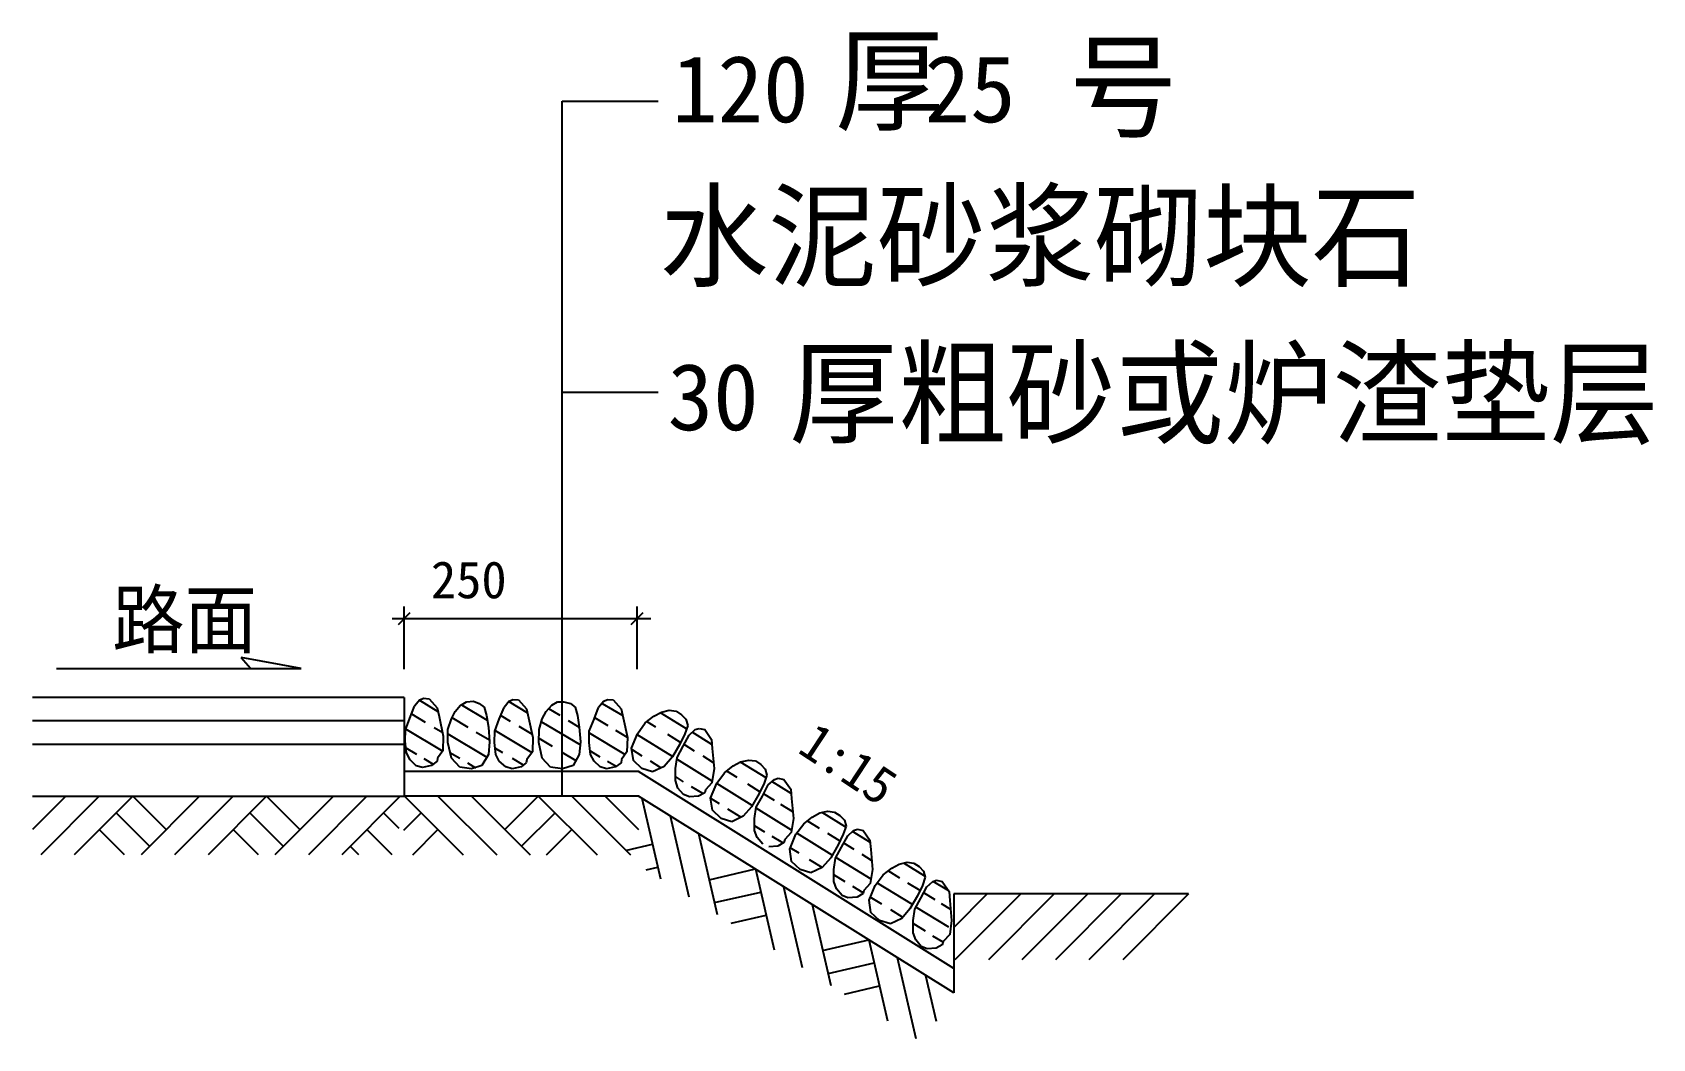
# Model space of a CAD drawing. Header units: metres. Extents: x 145.2 to 203.3, y 126.5 to 162.6.
import ezdxf

# ---------------------------------------------------------------- set-up
doc = ezdxf.new("R2010")
doc.units = ezdxf.units.M

msp = doc.modelspace()

# ---------------------------------------------------------------- linework, layer by layer
for p, q in [((164.21, 160.15), (167.65, 160.15)), ((164.21, 138.59), (164.21, 160.15)), ((164.21, 149.7), (167.65, 149.7)), ((158.52, 142.01), (158.52, 139.77)), ((166.89, 142.01), (166.89, 139.77)), ((158.11, 141.58), (167.39, 141.58)), ((154.84, 139.79), (152.69, 140.19)), ((152.69, 140.19), (153.02, 139.8)), ((146.07, 139.79), (154.84, 139.79)), ((158.74, 138.01), (158.91, 138.44)), ((159.1, 138.66), (158.91, 138.44)), ((159.09, 138.65), (159.75, 138.25)), ((159.1, 138.66), (159.23, 138.72)), ((159.23, 138.72), (159.43, 138.7)), ((159.43, 138.7), (159.72, 138.38)), ((159.72, 138.38), (159.79, 138.07)), ((160.37, 138.25), (160.56, 138.47)), ((160.56, 138.47), (160.6, 138.49)), ((160.6, 138.49), (160.78, 138.59)), ((160.6, 138.49), (161.52, 137.94)), ((160.78, 138.59), (161.02, 138.62)), ((161.02, 138.62), (161.23, 138.54)), ((161.23, 138.54), (161.41, 138.4)), ((161.41, 138.4), (161.49, 138.1)), ((161.95, 137.97), (162.12, 138.39)), ((162.31, 138.62), (162.12, 138.39)), ((162.29, 138.6), (162.96, 138.2)), ((162.31, 138.62), (162.44, 138.68)), ((162.44, 138.68), (162.64, 138.66)), ((162.64, 138.66), (162.93, 138.34)), ((163.63, 138.25), (163.83, 138.47)), ((163.72, 138.35), (164.12, 138.11)), ((163.83, 138.47), (164.04, 138.59)), ((164.04, 138.59), (164.27, 138.59)), ((164.21, 135.21), (164.21, 138.59)), ((164.27, 138.59), (164.5, 138.54)), ((164.5, 138.54), (164.67, 138.4)), ((164.67, 138.4), (164.76, 138.1)), ((165.35, 137.97), (165.51, 138.39)), ((165.7, 138.62), (165.51, 138.39)), ((165.64, 138.54), (166.38, 138.1)), ((165.7, 138.62), (165.83, 138.68)), ((165.83, 138.68), (166.04, 138.66)), ((166.04, 138.66), (166.32, 138.34)), ((145.2, 137.93), (158.54, 137.93)), ((158.58, 137.59), (158.74, 138.01)), ((158.8, 138.16), (159.29, 137.87)), ((159.79, 138.07), (159.94, 137.36)), ((160.11, 137.6), (160.23, 137.98)), ((160.23, 137.98), (160.37, 138.25)), ((160.25, 138.03), (160.82, 137.69)), ((161.49, 138.1), (161.56, 137.69)), ((161.79, 137.54), (161.95, 137.97)), ((162.01, 138.1), (162.34, 137.9)), ((162.93, 138.34), (163, 138.02)), ((163, 138.02), (163.15, 137.31)), ((163.38, 137.6), (163.49, 137.98)), ((163.46, 137.88), (164.86, 137.05)), ((163.49, 137.98), (163.63, 138.25)), ((164.42, 137.93), (164.82, 137.69)), ((164.76, 138.1), (164.82, 137.69)), ((165.18, 137.54), (165.35, 137.97)), ((165.37, 138.03), (165.84, 137.75)), ((166.32, 138.34), (166.4, 138.02)), ((166.4, 138.02), (166.55, 137.31)), ((166.91, 137.45), (167.19, 137.84)), ((167.19, 137.84), (167.5, 138.08)), ((167.57, 137.68), (167.25, 137.88)), ((167.5, 138.08), (167.77, 138.22)), ((168.67, 137.63), (167.73, 138.2)), ((167.77, 138.22), (168.05, 138.29)), ((168.05, 138.29), (168.3, 138.26)), ((168.3, 138.26), (168.49, 138.13)), ((168.49, 138.13), (168.64, 137.97)), ((168.64, 137.97), (168.71, 137.75)), ((158.57, 137.18), (158.58, 137.59)), ((158.59, 137.62), (159.92, 136.82)), ((159.62, 137.67), (159.92, 137.49)), ((159.94, 137.36), (159.93, 136.84)), ((160.1, 137.13), (160.11, 137.6)), ((160.11, 137.45), (161.5, 136.61)), ((161.12, 137.51), (161.6, 137.23)), ((161.56, 137.69), (161.6, 137.16)), ((161.78, 137.14), (161.79, 137.54)), ((161.8, 137.56), (163.12, 136.77)), ((162.65, 137.72), (163.13, 137.43)), ((163.15, 137.31), (163.14, 136.8)), ((163.37, 137.13), (163.38, 137.6)), ((163.37, 137.29), (163.85, 137)), ((164.82, 137.69), (164.87, 137.16)), ((165.17, 137.14), (165.18, 137.54)), ((165.18, 137.48), (166.47, 136.7)), ((166.12, 137.58), (166.54, 137.33)), ((166.55, 137.31), (166.53, 136.8)), ((166.69, 136.93), (166.91, 137.45)), ((168.16, 136.63), (166.89, 137.42)), ((168.45, 137.14), (168, 137.42)), ((168.61, 137.45), (168.43, 137.08)), ((168.55, 137), (168.76, 137.4)), ((168.71, 137.75), (168.61, 137.45)), ((168.76, 137.4), (168.98, 137.6)), ((169.58, 137.06), (168.87, 137.5)), ((168.98, 137.6), (169.12, 137.64)), ((169.12, 137.64), (169.32, 137.6)), ((169.32, 137.6), (169.56, 137.24)), ((169.56, 137.24), (169.59, 136.92)), ((145.2, 137.07), (158.54, 137.07)), ((158.62, 136.76), (158.57, 137.18)), ((158.6, 136.94), (158.98, 136.72)), ((158.75, 136.51), (158.62, 136.76)), ((159.93, 136.84), (159.73, 136.57)), ((160.23, 136.57), (160.1, 137.13)), ((160.18, 136.78), (160.54, 136.57)), ((161.56, 136.7), (161.33, 136.31)), ((161.6, 137.16), (161.56, 136.7)), ((161.83, 136.71), (161.78, 137.14)), ((161.8, 136.93), (162.06, 136.78)), ((161.95, 136.46), (161.83, 136.71)), ((163.14, 136.8), (162.94, 136.52)), ((163.49, 136.57), (163.37, 137.13)), ((164.2, 136.79), (164.7, 136.49)), ((164.82, 136.7), (164.6, 136.31)), ((164.87, 137.16), (164.82, 136.7)), ((165.22, 136.71), (165.17, 137.14)), ((165.21, 136.84), (165.56, 136.62)), ((165.35, 136.46), (165.22, 136.71)), ((166.53, 136.8), (166.33, 136.52)), ((166.76, 136.49), (166.69, 136.93)), ((167.08, 136.64), (166.7, 136.88)), ((168.16, 136.62), (167.86, 136.27)), ((168.43, 137.08), (168.16, 136.62)), ((168.33, 136.6), (168.55, 137)), ((168.96, 136.82), (168.58, 137.06)), ((169.64, 136.4), (169.26, 136.64)), ((169.59, 136.92), (169.66, 136.2)), ((166.95, 136.1), (158.54, 136.1)), ((158.97, 136.3), (158.75, 136.51)), ((159.2, 136.24), (158.97, 136.3)), ((159.52, 136.31), (159.2, 136.24)), ((159.24, 136.56), (159.58, 136.36)), ((159.72, 136.46), (159.52, 136.31)), ((159.73, 136.57), (159.72, 136.46)), ((160.53, 136.25), (160.23, 136.57)), ((160.95, 136.19), (160.53, 136.25)), ((160.81, 136.41), (161.1, 136.23)), ((161.33, 136.31), (160.95, 136.19)), ((162.18, 136.26), (161.95, 136.46)), ((162.41, 136.19), (162.18, 136.26)), ((162.41, 136.57), (162.81, 136.33)), ((162.73, 136.26), (162.41, 136.19)), ((162.92, 136.41), (162.73, 136.26)), ((162.94, 136.52), (162.92, 136.41)), ((163.79, 136.25), (163.49, 136.57)), ((164.22, 136.19), (163.79, 136.25)), ((164.6, 136.31), (164.22, 136.19)), ((165.57, 136.26), (165.35, 136.46)), ((165.8, 136.19), (165.57, 136.26)), ((166.12, 136.26), (165.8, 136.19)), ((165.83, 136.46), (166.14, 136.28)), ((166.32, 136.41), (166.12, 136.26)), ((166.33, 136.52), (166.32, 136.41)), ((167.06, 136.2), (166.76, 136.49)), ((167.45, 136.08), (167.06, 136.2)), ((167.75, 136.22), (167.37, 136.46)), ((167.86, 136.27), (167.45, 136.08)), ((168.27, 136.2), (168.33, 136.6)), ((168.27, 135.77), (168.27, 136.2)), ((169.59, 135.75), (168.32, 136.54)), ((169.66, 136.2), (169.58, 135.69)), ((169.75, 135.67), (170.03, 136.05)), ((170.03, 136.05), (170.34, 136.3)), ((170.48, 135.88), (170.11, 136.11)), ((170.34, 136.3), (170.61, 136.44)), ((171.52, 135.87), (170.6, 136.43)), ((170.61, 136.44), (170.9, 136.5)), ((170.9, 136.5), (171.14, 136.48)), ((171.14, 136.48), (171.33, 136.35)), ((171.33, 136.35), (171.49, 136.18)), ((171.49, 136.18), (171.55, 135.96)), ((168.56, 135.72), (168.27, 135.91)), ((168.36, 135.5), (168.27, 135.77)), ((168.56, 135.27), (168.36, 135.5)), ((169.25, 135.3), (168.85, 135.54)), ((169.35, 135.44), (169.32, 135.33)), ((169.58, 135.69), (169.35, 135.44)), ((169.53, 135.14), (169.75, 135.67)), ((171.02, 134.87), (169.75, 135.66)), ((171.3, 135.37), (170.87, 135.64)), ((171.45, 135.67), (171.27, 135.3)), ((171.39, 135.21), (171.6, 135.61)), ((171.55, 135.96), (171.45, 135.67)), ((171.6, 135.61), (171.82, 135.81)), ((172.42, 135.31), (171.73, 135.73)), ((171.82, 135.81), (171.96, 135.86)), ((171.96, 135.86), (172.16, 135.81)), ((172.16, 135.81), (172.41, 135.46)), ((172.41, 135.46), (172.44, 135.13)), ((146.4, 135.21), (145.2, 134.01)), ((147.6, 135.21), (145.5, 133.1)), ((148.8, 135.21), (146.7, 133.1)), ((150, 134.01), (148.8, 135.21)), ((151.2, 135.21), (149.1, 133.1)), ((152.4, 135.21), (150.3, 133.1)), ((153.6, 135.21), (151.5, 133.1)), ((154.8, 134.01), (153.6, 135.21)), ((156, 135.21), (153.9, 133.1)), ((157.2, 135.21), (155.1, 133.1)), ((158.4, 135.21), (156.3, 133.1)), ((158.55, 135.21), (160.66, 133.1)), ((159.75, 135.21), (161.86, 133.1)), ((160.95, 135.21), (163.06, 133.1)), ((162.15, 134.01), (163.35, 135.21)), ((163.35, 135.21), (165.46, 133.1)), ((164.55, 135.21), (166.66, 133.1)), ((165.75, 135.21), (166.95, 134.01)), ((167.07, 135.14), (167.74, 132.24)), ((168.78, 135.18), (168.56, 135.27)), ((169.1, 135.21), (168.78, 135.18)), ((169.32, 135.33), (169.1, 135.21)), ((169.6, 134.71), (169.53, 135.14)), ((169.85, 134.93), (169.54, 135.12)), ((171.27, 135.3), (171, 134.83)), ((171.17, 134.81), (171.39, 135.21)), ((171.82, 135.05), (171.43, 135.29)), ((172.48, 134.65), (172.05, 134.91)), ((172.44, 135.13), (172.5, 134.41)), ((149.4, 133.41), (148.2, 134.61)), ((154.2, 133.41), (153, 134.61)), ((158.36, 134.05), (157.8, 134.61)), ((158.53, 133.99), (159.15, 134.61)), ((162.75, 133.41), (163.95, 134.61)), ((168.08, 134.5), (168.75, 131.6)), ((169.91, 134.41), (169.6, 134.71)), ((170.29, 134.29), (169.91, 134.41)), ((170.62, 134.45), (170.15, 134.74)), ((170.7, 134.49), (170.29, 134.29)), ((171, 134.83), (170.7, 134.49)), ((171.11, 134.41), (171.17, 134.81)), ((171.11, 133.98), (171.11, 134.41)), ((172.43, 133.99), (171.17, 134.78)), ((172.5, 134.41), (172.42, 133.9)), ((172.88, 134.22), (173.18, 134.46)), ((173.44, 134.05), (173, 134.32)), ((173.18, 134.46), (173.45, 134.61)), ((173.45, 134.61), (173.74, 134.67)), ((174.38, 134.1), (173.53, 134.62)), ((173.74, 134.67), (173.98, 134.64)), ((173.98, 134.64), (174.17, 134.52)), ((174.17, 134.52), (174.33, 134.35)), ((174.33, 134.35), (174.39, 134.13)), ((148.51, 133.1), (147.6, 134.01)), ((153.31, 133.1), (152.4, 134.01)), ((158.11, 133.1), (157.2, 134.01)), ((158.85, 133.1), (159.75, 134.01)), ((163.65, 133.1), (164.55, 134.01)), ((169.1, 133.87), (169.77, 130.96)), ((171.48, 133.92), (171.11, 134.15)), ((171.2, 133.72), (171.11, 133.98)), ((171.4, 133.49), (171.2, 133.72)), ((172.12, 133.53), (171.74, 133.76)), ((172.42, 133.9), (172.19, 133.66)), ((172.38, 133.31), (172.59, 133.84)), ((172.59, 133.84), (172.88, 134.22)), ((173.89, 133.09), (172.62, 133.88)), ((174.18, 133.6), (173.74, 133.87)), ((174.29, 133.84), (174.11, 133.46)), ((174.23, 133.38), (174.45, 133.78)), ((174.39, 134.13), (174.29, 133.84)), ((174.45, 133.78), (174.66, 133.98)), ((175.25, 133.56), (174.62, 133.94)), ((174.66, 133.98), (174.8, 134.03)), ((174.8, 134.03), (175, 133.98)), ((175, 133.98), (175.25, 133.63)), ((156.91, 133.1), (156.6, 133.41)), ((166.53, 133.27), (167.45, 133.49)), ((171.94, 133.42), (171.62, 133.39)), ((172.16, 133.55), (171.94, 133.42)), ((172.19, 133.66), (172.16, 133.55)), ((172.44, 132.87), (172.38, 133.31)), ((172.71, 133.16), (172.39, 133.36)), ((174.11, 133.46), (173.84, 133)), ((174.01, 132.98), (174.23, 133.38)), ((174.68, 133.29), (174.31, 133.52)), ((175.25, 133.63), (175.28, 133.3)), ((175.28, 133.3), (175.34, 132.58)), ((167.22, 132.56), (167.64, 132.66)), ((169.48, 132.21), (171.14, 132.6)), ((171.14, 132.6), (171.81, 129.69)), ((172.75, 132.58), (172.44, 132.87)), ((173.13, 132.46), (172.75, 132.58)), ((173.54, 132.65), (173.08, 132.93)), ((173.54, 132.65), (173.13, 132.46)), ((173.84, 133), (173.54, 132.65)), ((173.95, 132.58), (174.01, 132.98)), ((173.95, 132.15), (173.95, 132.58)), ((175.29, 132.23), (174.03, 133.01)), ((175.31, 132.9), (174.97, 133.11)), ((175.34, 132.58), (175.26, 132.07)), ((175.72, 132.39), (176.03, 132.63)), ((176.03, 132.63), (176.3, 132.77)), ((176.3, 132.77), (176.58, 132.84)), ((177.22, 132.34), (176.46, 132.81)), ((176.58, 132.84), (176.82, 132.81)), ((176.82, 132.81), (177.02, 132.68)), ((177.02, 132.68), (177.17, 132.52)), ((172.15, 131.96), (172.82, 129.06)), ((174.36, 132.14), (173.95, 132.39)), ((174.05, 131.88), (173.95, 132.15)), ((175.01, 131.74), (174.64, 131.97)), ((175.26, 132.07), (175.03, 131.82)), ((175.22, 131.48), (175.44, 132)), ((175.44, 132), (175.72, 132.39)), ((176.77, 131.32), (175.5, 132.1)), ((176.32, 132.27), (175.9, 132.53)), ((177.05, 131.82), (176.61, 132.09)), ((177.13, 132), (176.95, 131.63)), ((177.07, 131.55), (177.29, 131.95)), ((177.23, 132.3), (177.13, 132)), ((177.17, 132.52), (177.23, 132.3)), ((177.29, 131.95), (177.5, 132.15)), ((177.5, 132.15), (177.64, 132.19)), ((178.08, 131.81), (177.52, 132.15)), ((177.64, 132.19), (177.84, 132.15)), ((177.84, 132.15), (178.09, 131.79)), ((169.67, 131.39), (171.33, 131.77)), ((174.25, 131.65), (174.05, 131.88)), ((174.46, 131.56), (174.25, 131.65)), ((174.79, 131.59), (174.46, 131.56)), ((175, 131.72), (174.79, 131.59)), ((175.03, 131.82), (175, 131.72)), ((175.28, 131.04), (175.22, 131.48)), ((175.67, 131.33), (175.26, 131.58)), ((176.95, 131.63), (176.68, 131.17)), ((176.86, 131.15), (177.07, 131.55)), ((177.59, 131.49), (177.18, 131.74)), ((178.09, 131.79), (178.12, 131.47)), ((178.12, 131.47), (178.18, 130.75)), ((179.46, 131.7), (178.26, 130.5)), ((180.66, 131.7), (178.3, 129.34)), ((181.86, 131.7), (179.5, 129.34)), ((183.06, 131.7), (180.7, 129.34)), ((184.26, 131.7), (181.9, 129.34)), ((185.46, 131.7), (183.1, 129.34)), ((186.68, 131.7), (184.32, 129.34)), ((170.27, 130.65), (171.52, 130.94)), ((173.17, 131.32), (173.84, 128.42)), ((175.59, 130.75), (175.28, 131.04)), ((176.39, 130.82), (175.98, 130.63)), ((176.42, 130.87), (176, 131.13)), ((176.68, 131.17), (176.39, 130.82)), ((176.8, 130.75), (176.86, 131.15)), ((178.08, 130.51), (176.9, 131.23)), ((178.15, 131.14), (177.81, 131.35)), ((175.98, 130.63), (175.59, 130.75)), ((176.8, 130.31), (176.8, 130.75)), ((177.24, 130.36), (176.8, 130.64)), ((176.89, 130.05), (176.8, 130.31)), ((178.11, 130.24), (177.87, 129.99)), ((178.18, 130.75), (178.11, 130.24)), ((173.55, 129.67), (175.21, 130.05)), ((175.21, 130.05), (175.88, 127.15)), ((177.09, 129.82), (176.89, 130.05)), ((177.3, 129.73), (177.09, 129.82)), ((177.63, 129.76), (177.3, 129.73)), ((177.87, 129.97), (177.51, 130.19)), ((177.84, 129.88), (177.63, 129.76)), ((177.87, 129.99), (177.84, 129.88)), ((173.75, 128.84), (175.4, 129.23)), ((176.23, 129.42), (176.9, 126.51)), ((177.24, 128.78), (177.63, 127.13)), ((174.34, 128.11), (175.59, 128.4))]:
    msp.add_line(p, q)
for points in [[(158.74, 141.79), (158.32, 141.36)], [(167.1, 141.79), (166.67, 141.36)], [(145.2, 138.76), (158.54, 138.76)], [(158.54, 138.75), (158.54, 135.21)], [(178.26, 129.03), (166.95, 136.1)], [(145.2, 135.21), (158.54, 135.21)], [(166.95, 135.21), (158.54, 135.21)], [(178.26, 128.15), (166.95, 135.21)], [(186.68, 131.7), (178.26, 131.7)], [(178.26, 131.7), (178.26, 128.15)]]:
    msp.add_lwpolyline(points)

# ---------------------------------------------------------------- texts
for s, height, p in [('厚', 3, (174, 159.39)), ('号', 3, (182.39, 159.16)), ('120', 2.4, (168.15, 159.39)), ('25', 2.4, (177.21, 159.39)), ('水泥砂浆砌块石', 3, (167.7, 153.81)), ('厚粗砂或炉渣垫层', 3, (172.35, 148.17)), ('30', 2.4, (167.99, 148.34)), ('250', 1.33, (159.5, 142.31)), ('路面', 2, (148.06, 140.55))]:
    msp.add_text(s, height=height).set_placement(p)
msp.add_text('1:15', height=1.33, rotation=326.58).set_placement((172.6, 136.81))

doc.saveas('drawing.dxf')
